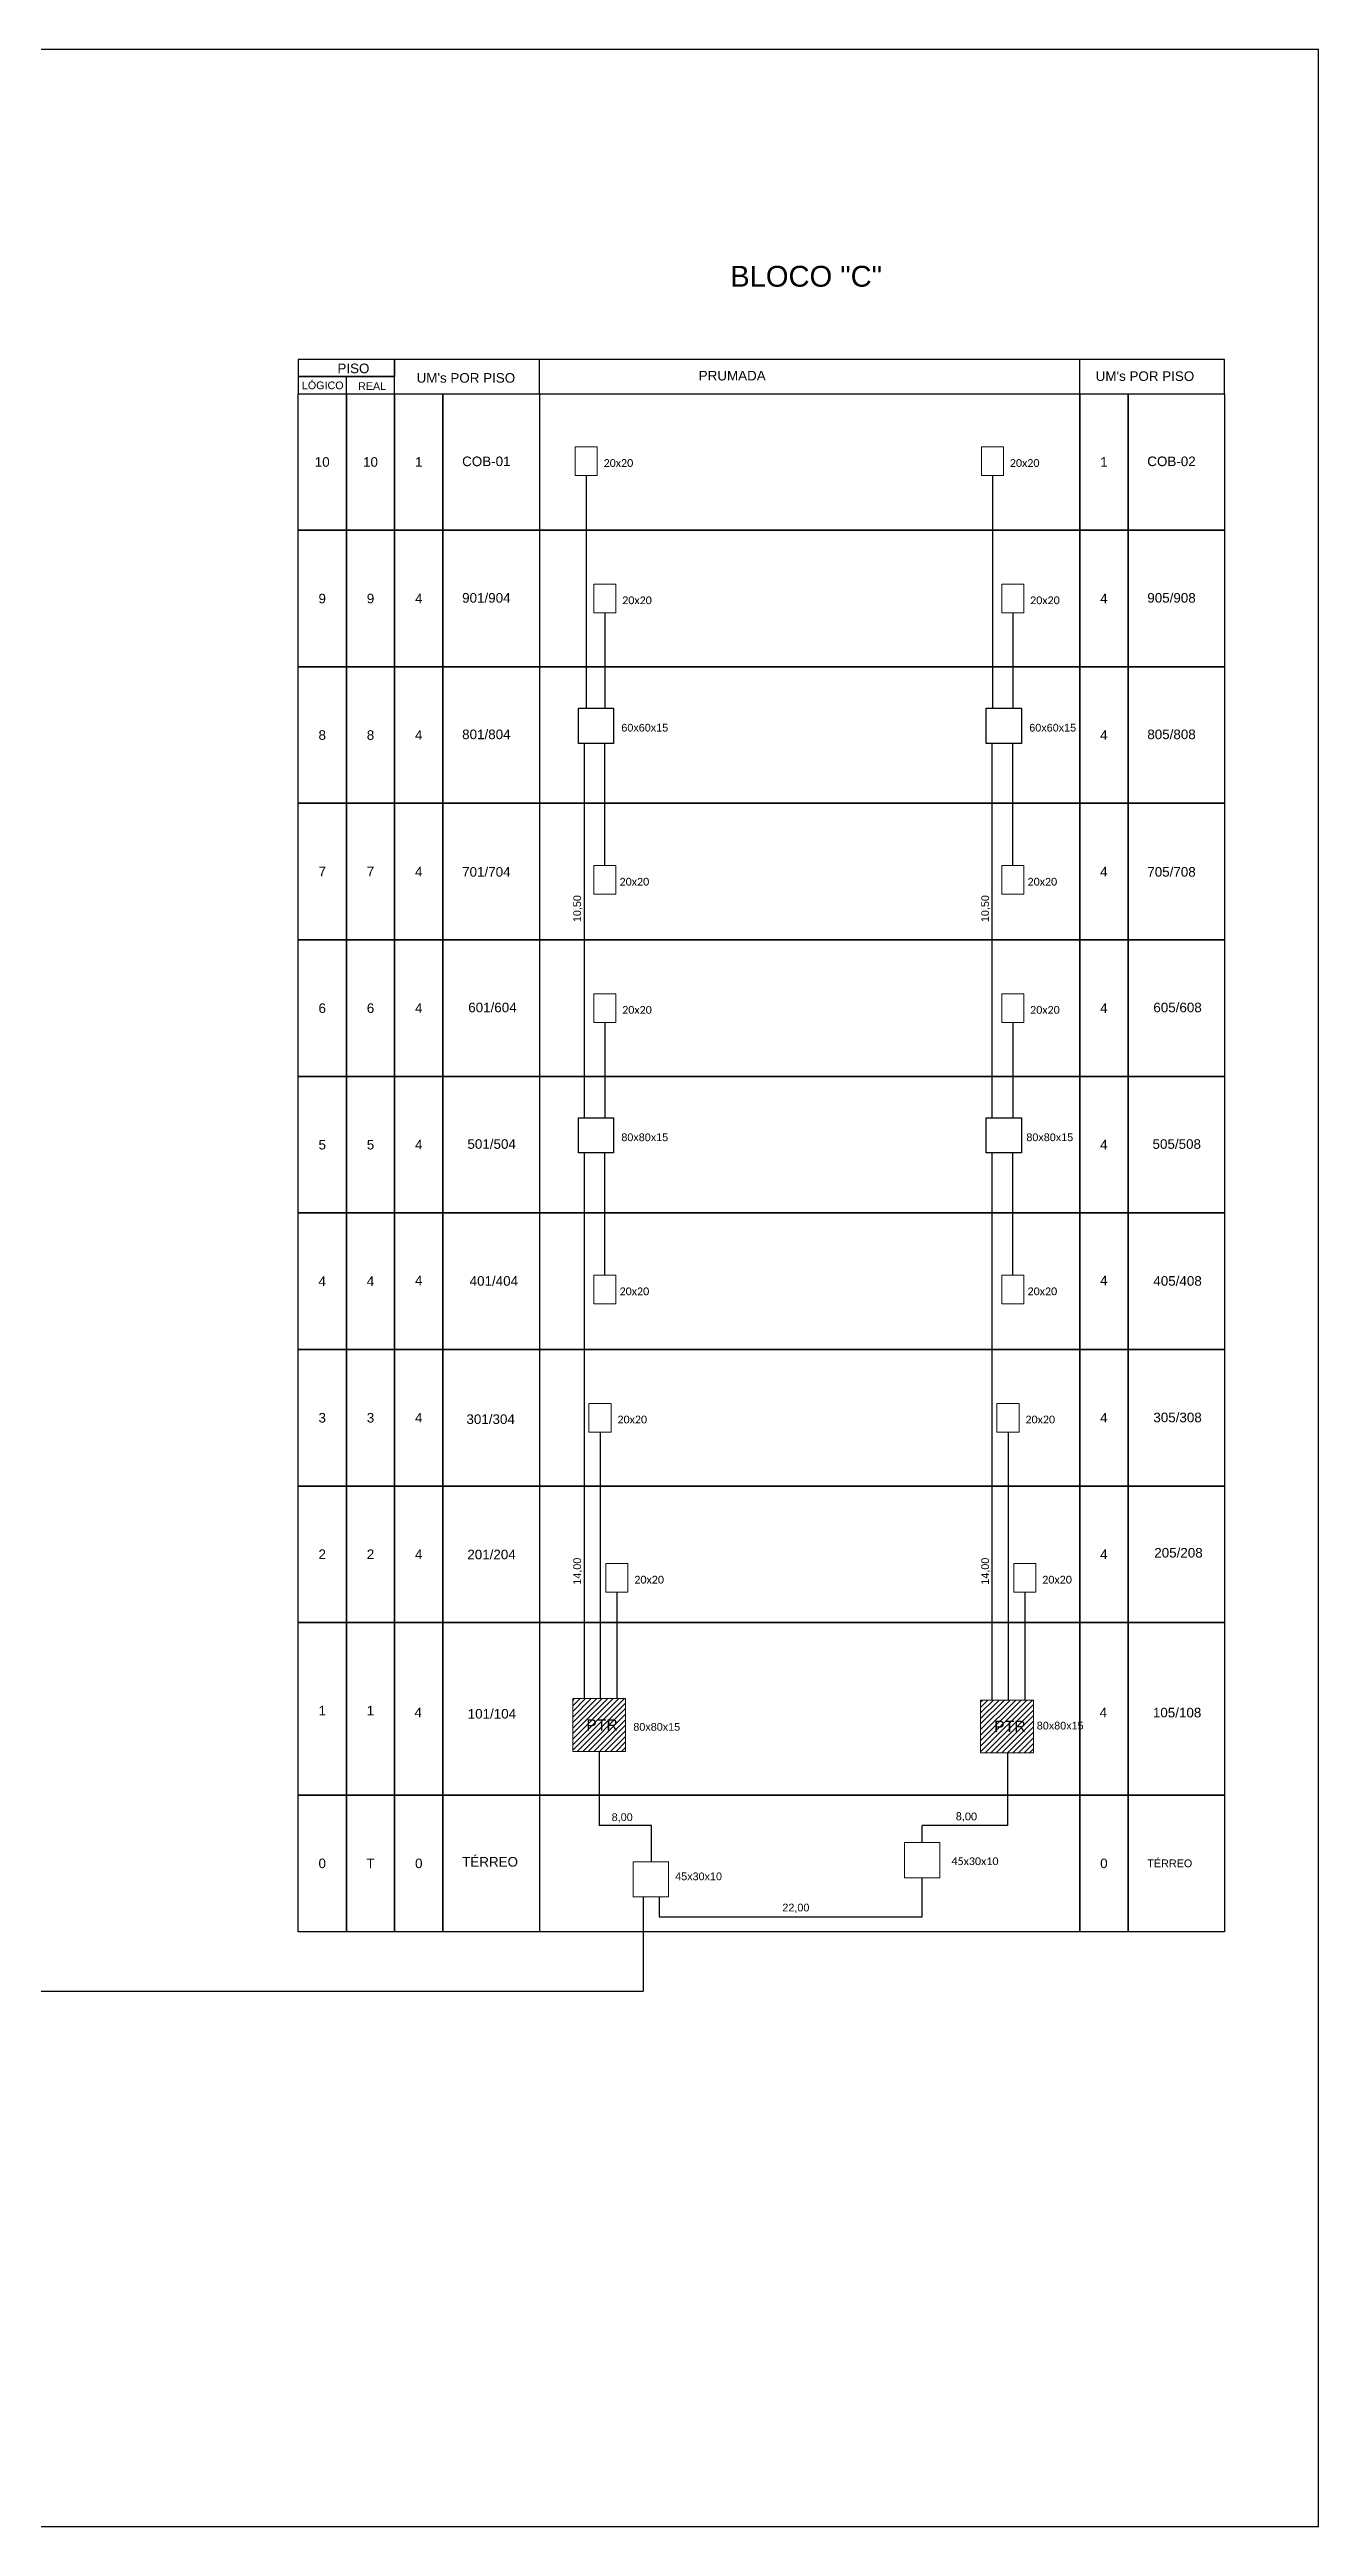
# Model space of a CAD drawing. Header units: millimetres. Extents: x 685560 to 956314, y 7459598 to 7518998.
# Drawn here: x 832559 to 862987, y 7459598 to 7518998 of the extents above; entities that cross this region are included whole.
import ezdxf
from ezdxf.enums import TextEntityAlignment as Align

# ---------------------------------------------------------------- set-up
doc = ezdxf.new("R2010")
doc.units = ezdxf.units.MM
doc.header["$LTSCALE"] = 3
doc.styles.add('ARIAL', font='')
doc.styles.add('WMF-Calibri0', font='')
doc.styles.get('ARIAL').set_extended_font_data('Arial')
doc.styles.get('WMF-Calibri0').set_extended_font_data('Calibri')

msp = doc.modelspace()

# ---------------------------------------------------------------- hatches: boundary and pattern name
h = msp.add_hatch()
h.set_pattern_fill('ANSI31', color=1, scale=752.65218, style=0)
h.set_pattern_definition([(45, (822819.56, 7446746.78), (-66.52568, 66.52568), [])])
h.paths.add_polyline_path([(846369, 7479452), (845104, 7479452), (845104, 7478187), (846369, 7478187)])
h.paths.add_polyline_path([(845361, 7478614), (846157, 7478614), (846157, 7479021), (845361, 7479021)], flags=24)
h = msp.add_hatch()
h.set_pattern_fill('ANSI31', color=1, scale=752.65218, style=0)
h.set_pattern_definition([(45, (832602.05, 7446712.27), (-66.52568, 66.52568), [])])
h.paths.add_polyline_path([(856151, 7479417), (854887, 7479417), (854887, 7478153), (856151, 7478153)])
h.paths.add_polyline_path([(855143, 7478580), (855940, 7478580), (855940, 7478986), (855143, 7478986)], flags=24)

# ---------------------------------------------------------------- linework, layer by layer
for points in [[(778887, 7459598), (862987, 7459598), (862987, 7518998), (778887, 7518998)], [(838520, 7510745), (839677, 7510745), (839677, 7507471), (838520, 7507471)], [(839677, 7510745), (840834, 7510745), (840834, 7507471), (839677, 7507471)], [(840834, 7510745), (857264, 7510745), (857264, 7507471), (840834, 7507471)], [(840834, 7510745), (841992, 7510745), (841992, 7507471), (840834, 7507471)], [(841992, 7510745), (844306, 7510745), (844306, 7507471), (841992, 7507471)], [(857264, 7510745), (858421, 7510745), (858421, 7507471), (857264, 7507471)], [(858421, 7510745), (860735, 7510745), (860735, 7507471), (858421, 7507471)], [(838520, 7507471), (839677, 7507471), (839677, 7504196), (838520, 7504196)], [(839677, 7507471), (840834, 7507471), (840834, 7504196), (839677, 7504196)], [(840834, 7507471), (857264, 7507471), (857264, 7504196), (840834, 7504196)], [(840834, 7507471), (841992, 7507471), (841992, 7504196), (840834, 7504196)], [(841992, 7507471), (844306, 7507471), (844306, 7504196), (841992, 7504196)], [(857264, 7507471), (858421, 7507471), (858421, 7504196), (857264, 7504196)], [(858421, 7507471), (860735, 7507471), (860735, 7504196), (858421, 7504196)], [(838520, 7504196), (839677, 7504196), (839677, 7500922), (838520, 7500922)], [(839677, 7504196), (840834, 7504196), (840834, 7500922), (839677, 7500922)], [(840834, 7504196), (857264, 7504196), (857264, 7500922), (840834, 7500922)], [(840834, 7504196), (841992, 7504196), (841992, 7500922), (840834, 7500922)], [(841992, 7504196), (844306, 7504196), (844306, 7500922), (841992, 7500922)], [(857264, 7504196), (858421, 7504196), (858421, 7500922), (857264, 7500922)], [(858421, 7504196), (860735, 7504196), (860735, 7500922), (858421, 7500922)], [(838520, 7500922), (839677, 7500922), (839677, 7497647), (838520, 7497647)], [(839677, 7500922), (840834, 7500922), (840834, 7497647), (839677, 7497647)], [(840834, 7500922), (857264, 7500922), (857264, 7497647), (840834, 7497647)], [(840834, 7500922), (841992, 7500922), (841992, 7497647), (840834, 7497647)], [(841992, 7500922), (844306, 7500922), (844306, 7497647), (841992, 7497647)], [(857264, 7500922), (858421, 7500922), (858421, 7497647), (857264, 7497647)], [(858421, 7500922), (860735, 7500922), (860735, 7497647), (858421, 7497647)], [(838520, 7497647), (839677, 7497647), (839677, 7494373), (838520, 7494373)], [(839677, 7497647), (840834, 7497647), (840834, 7494373), (839677, 7494373)], [(840834, 7497647), (857264, 7497647), (857264, 7494373), (840834, 7494373)], [(840834, 7497647), (841992, 7497647), (841992, 7494373), (840834, 7494373)], [(841992, 7497647), (844306, 7497647), (844306, 7494373), (841992, 7494373)], [(857264, 7497647), (858421, 7497647), (858421, 7494373), (857264, 7494373)], [(858421, 7497647), (860735, 7497647), (860735, 7494373), (858421, 7494373)], [(838520, 7494373), (839677, 7494373), (839677, 7491099), (838520, 7491099)], [(839677, 7494373), (840834, 7494373), (840834, 7491099), (839677, 7491099)], [(840834, 7494373), (857264, 7494373), (857264, 7491099), (840834, 7491099)], [(840834, 7494373), (841992, 7494373), (841992, 7491099), (840834, 7491099)], [(841992, 7494373), (844306, 7494373), (844306, 7491099), (841992, 7491099)], [(857264, 7494373), (858421, 7494373), (858421, 7491099), (857264, 7491099)], [(858421, 7494373), (860735, 7494373), (860735, 7491099), (858421, 7491099)], [(838520, 7491099), (839677, 7491099), (839677, 7487824), (838520, 7487824)], [(839677, 7491099), (840834, 7491099), (840834, 7487824), (839677, 7487824)], [(840834, 7491099), (857264, 7491099), (857264, 7487824), (840834, 7487824)], [(840834, 7491099), (841992, 7491099), (841992, 7487824), (840834, 7487824)], [(841992, 7491099), (844306, 7491099), (844306, 7487824), (841992, 7487824)], [(857264, 7491099), (858421, 7491099), (858421, 7487824), (857264, 7487824)], [(858421, 7491099), (860735, 7491099), (860735, 7487824), (858421, 7487824)], [(838520, 7487824), (839677, 7487824), (839677, 7484550), (838520, 7484550)], [(839677, 7487824), (840834, 7487824), (840834, 7484550), (839677, 7484550)], [(840834, 7487824), (857264, 7487824), (857264, 7484550), (840834, 7484550)], [(840834, 7487824), (841992, 7487824), (841992, 7484550), (840834, 7484550)], [(841992, 7487824), (844306, 7487824), (844306, 7484550), (841992, 7484550)], [(857264, 7487824), (858421, 7487824), (858421, 7484550), (857264, 7484550)], [(858421, 7487824), (860735, 7487824), (860735, 7484550), (858421, 7484550)], [(838520, 7484550), (839677, 7484550), (839677, 7481276), (838520, 7481276)], [(839677, 7484550), (840834, 7484550), (840834, 7481276), (839677, 7481276)], [(840834, 7484550), (857264, 7484550), (857264, 7481276), (840834, 7481276)], [(840834, 7484550), (841992, 7484550), (841992, 7481276), (840834, 7481276)], [(841992, 7484550), (844306, 7484550), (844306, 7481276), (841992, 7481276)], [(857264, 7484550), (858421, 7484550), (858421, 7481276), (857264, 7481276)], [(858421, 7484550), (860735, 7484550), (860735, 7481276), (858421, 7481276)], [(838520, 7481276), (839677, 7481276), (839677, 7477137), (838520, 7477137)], [(839677, 7481276), (840834, 7481276), (840834, 7477137), (839677, 7477137)], [(840834, 7481276), (857264, 7481276), (857264, 7477137), (840834, 7477137)], [(840834, 7481276), (841992, 7481276), (841992, 7477137), (840834, 7477137)], [(841992, 7481276), (844306, 7481276), (844306, 7477137), (841992, 7477137)], [(857264, 7481276), (858421, 7481276), (858421, 7477137), (857264, 7477137)], [(858421, 7481276), (860735, 7481276), (860735, 7477137), (858421, 7477137)], [(838520, 7477137), (839677, 7477137), (839677, 7473862), (838520, 7473862)], [(839677, 7477137), (840834, 7477137), (840834, 7473862), (839677, 7473862)], [(840834, 7477137), (857264, 7477137), (857264, 7473862), (840834, 7473862)], [(840834, 7477137), (841992, 7477137), (841992, 7473862), (840834, 7473862)], [(841992, 7477137), (844306, 7477137), (844306, 7473862), (841992, 7473862)], [(857264, 7477137), (858421, 7477137), (858421, 7473862), (857264, 7473862)], [(858421, 7477137), (860735, 7477137), (860735, 7473862), (858421, 7473862)]]:
    msp.add_lwpolyline(points, close=True)
at = {"color": 0}
for points in [[(838520, 7511156), (840834, 7511156), (840834, 7511567), (838520, 7511567)], [(838520, 7510745), (840834, 7510745), (840834, 7511156), (838520, 7511156)]]:
    msp.add_lwpolyline(points, close=True, dxfattribs=at)
at = {"linetype": 'Continuous'}
for points in [[(839677, 7510745), (839677, 7511156)], [(844306, 7510745), (844306, 7511567)]]:
    msp.add_lwpolyline(points, dxfattribs=at)
for points in [[(840834, 7510745), (860735, 7510745), (860735, 7511567), (840834, 7511567), (840834, 7511567), (840834, 7511156)], [(857262, 7510745), (857262, 7511567)], [(845428, 7508780), (845428, 7503202)], [(855169, 7508780), (855169, 7503202)], [(845874, 7505489), (845874, 7503202)], [(855656, 7505489), (855656, 7503202)], [(845384, 7493379), (845384, 7502359)], [(845874, 7499429), (845874, 7502359)], [(855166, 7493379), (855166, 7502359)], [(855656, 7499429), (855656, 7502359)], [(845874, 7495665), (845874, 7493379)], [(855656, 7495665), (855656, 7493379)], [(845384, 7489261), (845384, 7492536)], [(845874, 7489606), (845874, 7492536)], [(855166, 7489261), (855166, 7492536)], [(855656, 7489606), (855656, 7492536)], [(845384, 7479452), (845384, 7489261)], [(855166, 7479417), (855166, 7489261)], [(845760, 7485842), (845760, 7479452)], [(855543, 7485842), (855543, 7479417)], [(846164, 7482002), (846164, 7479452)], [(855947, 7482002), (855947, 7479417)], [(845737, 7478187), (845737, 7476410)], [(855527, 7478153), (855527, 7476410)], [(846997, 7475539), (846997, 7476410), (845737, 7476410)], [(855527, 7476410), (855527, 7476410), (853483, 7476410)], [(853483, 7475998), (853483, 7476410)], [(847175, 7474696), (847175, 7474221), (853483, 7474221), (853483, 7475155)]]:
    msp.add_lwpolyline(points)
at = {"color": 0, "lineweight": 0}
for points in [[(845163, 7509470), (845693, 7509470), (845693, 7508780), (845163, 7508780)], [(854904, 7509470), (855434, 7509470), (855434, 7508780), (854904, 7508780)], [(845609, 7506178), (846138, 7506178), (846138, 7505489), (845609, 7505489)], [(855391, 7506178), (855921, 7506178), (855921, 7505489), (855391, 7505489)], [(846138, 7498740), (845609, 7498740), (845609, 7499429), (846138, 7499429)], [(855921, 7498740), (855391, 7498740), (855391, 7499429), (855921, 7499429)], [(845609, 7496355), (846138, 7496355), (846138, 7495665), (845609, 7495665)], [(855391, 7496355), (855921, 7496355), (855921, 7495665), (855391, 7495665)], [(846138, 7488917), (845609, 7488917), (845609, 7489606), (846138, 7489606)], [(855921, 7488917), (855391, 7488917), (855391, 7489606), (855921, 7489606)], [(845495, 7486532), (846025, 7486532), (846025, 7485842), (845495, 7485842)], [(855278, 7486532), (855808, 7486532), (855808, 7485842), (855278, 7485842)], [(845900, 7482691), (846429, 7482691), (846429, 7482002), (845900, 7482002)], [(855682, 7482691), (856212, 7482691), (856212, 7482002), (855682, 7482002)]]:
    msp.add_lwpolyline(points, close=True, dxfattribs=at)
at = {"color": 1}
for points in [[(845241, 7503202), (846084, 7503202), (846084, 7502359), (845241, 7502359)], [(855023, 7503202), (855866, 7503202), (855866, 7502359), (855023, 7502359)], [(845241, 7493379), (846084, 7493379), (846084, 7492536), (845241, 7492536)], [(855023, 7493379), (855866, 7493379), (855866, 7492536), (855023, 7492536)]]:
    msp.add_lwpolyline(points, close=True, dxfattribs=at)
at = {"color": 1, "lineweight": 0}
for points in [[(845104, 7479452), (846369, 7479452), (846369, 7478187), (845104, 7478187)], [(854887, 7479417), (856151, 7479417), (856151, 7478153), (854887, 7478153)]]:
    msp.add_lwpolyline(points, close=True, dxfattribs=at)
at = {"lineweight": 0}
for points in [[(846558, 7475539), (847401, 7475539), (847401, 7474696), (846558, 7474696)], [(853062, 7475998), (853905, 7475998), (853905, 7475155), (853062, 7475155)]]:
    msp.add_lwpolyline(points, close=True, dxfattribs=at)
at = {"color": 3}
for points in [[(846795, 7474696), (846795, 7472434)], [(811109, 7472434), (846795, 7472434)]]:
    msp.add_lwpolyline(points, dxfattribs=at)

# ---------------------------------------------------------------- texts
at = {"color": 4, "style": 'ARIAL'}
msp.add_text('BLOCO "C"', height=500, dxfattribs=at).set_placement((848882, 7513311))
at = {"color": 0, "style": 'ARIAL'}
for s, height, p in [('     PISO', 230, (839016, 7511237)), ("UM's POR PISO", 230, (841361, 7511009)), ('PRUMADA', 230, (848126, 7511063)), ("UM's POR PISO", 230, (857645, 7511051)), ('  LÓGICO', 184, (838468, 7510853)), ('    REAL', 184, (839672, 7510835))]:
    msp.add_text(s, height=height, dxfattribs=at).set_placement(p)
for s, height, style, p in [('COB-01', 230, 'ARIAL', (842453, 7509008)), ('20x20', 185.4, 'WMF-Calibri0', (845845, 7508990)), ('20x20', 185.4, 'WMF-Calibri0', (855587, 7508990)), ('COB-02', 230, 'ARIAL', (858883, 7509008)), ('901/904', 230, 'ARIAL', (842453, 7505734)), ('20x20', 185.4, 'WMF-Calibri0', (846291, 7505698)), ('20x20', 185.4, 'WMF-Calibri0', (856073, 7505698)), ('905/908', 230, 'ARIAL', (858883, 7505734)), ('60x60x15', 185.4, 'ARIAL', (846271, 7502643)), ('60x60x15', 185.4, 'ARIAL', (856053, 7502643)), ('801/804', 230, 'ARIAL', (842453, 7502460)), ('805/808', 230, 'ARIAL', (858883, 7502460)), ('701/704', 230, 'ARIAL', (842453, 7499163)), ('705/708', 230, 'ARIAL', (858883, 7499163)), ('20x20', 185.4, 'WMF-Calibri0', (846228, 7498949)), ('20x20', 185.4, 'WMF-Calibri0', (856011, 7498949)), ('601/604', 230, 'ARIAL', (842599, 7495911)), ('20x20', 185.4, 'WMF-Calibri0', (846291, 7495875)), ('20x20', 185.4, 'WMF-Calibri0', (856073, 7495875)), ('605/608', 230, 'ARIAL', (859028, 7495911)), ('501/504', 230, 'ARIAL', (842580, 7492636)), ('80x80x15', 185.4, 'ARIAL', (846271, 7492820)), ('80x80x15', 185.4, 'ARIAL', (855983, 7492820)), ('505/508', 230, 'ARIAL', (859009, 7492636)), ('401/404', 230, 'ARIAL', (842633, 7489353)), ('20x20', 185.4, 'WMF-Calibri0', (846228, 7489126)), ('20x20', 185.4, 'WMF-Calibri0', (856011, 7489126)), ('405/408', 230, 'ARIAL', (859028, 7489353)), ('301/304', 230, 'ARIAL', (842556, 7486038)), ('20x20', 185.4, 'WMF-Calibri0', (846177, 7486052)), ('20x20', 185.4, 'WMF-Calibri0', (855960, 7486052)), ('305/308', 230, 'ARIAL', (859028, 7486079)), ('201/204', 230, 'ARIAL', (842577, 7482792)), ('205/208', 230, 'ARIAL', (859050, 7482834)), ('20x20', 185.4, 'WMF-Calibri0', (846582, 7482211)), ('20x20', 185.4, 'WMF-Calibri0', (856364, 7482211)), ('101/104', 230, 'ARIAL', (842586, 7478973)), ('105/108', 230, 'ARIAL', (859017, 7479001)), ('PTR', 271.1, 'ARIAL', (845429, 7478683)), ('80x80x15', 185.4, 'ARIAL', (846558, 7478681)), ('PTR', 271.1, 'ARIAL', (855211, 7478649)), ('80x80x15', 185.4, 'ARIAL', (856233, 7478711)), ('8,00', 185.4, 'ARIAL', (846039, 7476516)), ('8,00', 185.4, 'WMF-Calibri0', (854290, 7476533)), ('TÉRREO', 230, 'ARIAL', (842453, 7475422)), ('45x30x10', 185.4, 'WMF-Calibri0', (854186, 7475459)), ('TÉRREO', 185.4, 'ARIAL', (858883, 7475408)), ('45x30x10', 185.4, 'ARIAL', (847561, 7475096)), ('22,00', 185.4, 'ARIAL', (850132, 7474348))]:
    msp.add_text(s, height=height, dxfattribs=dict(style=style)).set_placement(p)
at = {"style": 'ARIAL'}
for s, p in [('10,50', (845304, 7498072)), ('10,50', (855087, 7498072)), ('14,00', (845304, 7482183)), ('14,00', (855087, 7482183))]:
    msp.add_text(s, height=185.4, rotation=90, dxfattribs=at).set_placement(p)
at = {"style": 'ARIAL', "flags": 12}
for tag, p in [('10', (839098, 7509108)), ('10', (840256, 7509108)), ('1', (841413, 7509108)), ('1', (857842, 7509108)), ('9', (839098, 7505833)), ('9', (840256, 7505833)), ('4', (841413, 7505834)), ('4', (857842, 7505834)), ('8', (839098, 7502559)), ('8', (840256, 7502559)), ('4', (841413, 7502560)), ('4', (857842, 7502560)), ('7', (839098, 7499285)), ('7', (840256, 7499285)), ('4', (841413, 7499285)), ('4', (857842, 7499285)), ('6', (839098, 7496010)), ('6', (840256, 7496010)), ('4', (841413, 7496011)), ('4', (857842, 7496011)), ('5', (839098, 7492736)), ('5', (840256, 7492736)), ('4', (841413, 7492737)), ('4', (857842, 7492737)), ('4', (839098, 7489462)), ('4', (840256, 7489462)), ('4', (841413, 7489480)), ('4', (857842, 7489480)), ('3', (839098, 7486187)), ('3', (840256, 7486187)), ('4', (841413, 7486188)), ('4', (857842, 7486188)), ('2', (839098, 7482913)), ('2', (840256, 7482913)), ('4', (841413, 7482913)), ('4', (857842, 7482913)), ('1', (839098, 7479164)), ('1', (840256, 7479164)), ('4', (841398, 7479118)), ('4', (857828, 7479118)), ('0', (839098, 7475500)), ('T', (840256, 7475500)), ('0', (841413, 7475500)), ('0', (857842, 7475500))]:
    msp.add_attdef(tag, text='XX', height=230, dxfattribs=at).set_placement(p, align=Align.MIDDLE_CENTER)

doc.saveas('drawing.dxf')
